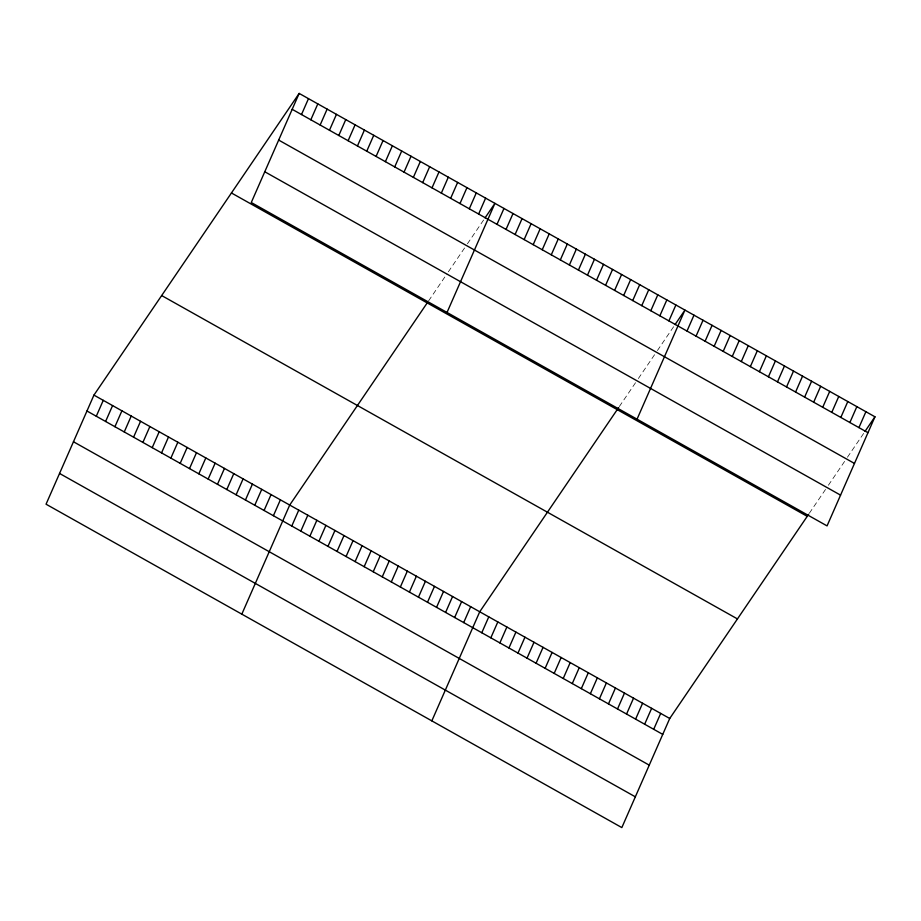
<?xml version="1.0" encoding="UTF-8"?>
<svg xmlns="http://www.w3.org/2000/svg" width="921" height="921" viewBox="0 0 921 921"><rect width="100%" height="100%" fill="white"/><g stroke="black" fill="none" stroke-linecap="round" stroke-linejoin="round"><path stroke-width="0.69" stroke-dasharray="4.61 3.45" d="M428.622 300.845L446.961 273.882M448.366 271.81L465.301 246.92M467.419 243.812L483.64 219.958M619.338 406.529L636.975 380.603M638.38 378.519L655.315 353.629M657.433 350.521L674.356 325.631M809.34 513.239L826.977 487.313M828.393 485.24L845.317 460.35M847.435 457.242L863.668 433.388"/><path stroke-width="1.38" d="M299.164 93.412L251.272 202.516L827.058 525.891L874.95 416.799L299.164 93.412L93.942 395.109L46.05 504.201L621.836 827.588L669.728 718.484L808.638 514.275M96.291 416.234L103.267 400.336M105.604 421.473L112.592 405.574M114.929 426.711L121.906 410.812M124.254 431.949L131.231 416.05M133.58 437.176L140.556 421.288M142.893 442.414L149.881 426.515M152.218 447.652L159.195 431.753M301.501 114.549L308.477 98.651M161.543 452.89L168.52 436.991M310.826 119.788L317.803 103.889M170.869 458.128L177.845 442.23M320.151 125.014L327.128 109.115M180.182 463.355L187.17 447.456M329.465 130.252L336.453 114.354M189.507 468.593L196.484 452.695M338.79 135.491L345.766 119.592M198.832 473.831L205.809 457.933M348.115 140.729L355.092 124.83M208.158 479.07L215.134 463.171M357.44 145.967L364.417 130.068M217.471 484.308L224.459 468.409M366.754 151.194L373.742 135.295M226.796 489.535L233.773 473.636M376.079 156.432L383.055 140.533M236.121 494.773L243.098 478.874M385.404 161.67L392.381 145.771M245.447 500.011L252.423 484.112M394.729 166.908L401.706 151.009M254.76 505.249L261.748 489.35M404.043 172.135L411.031 156.236M264.085 510.476L271.062 494.577M413.368 177.373L420.344 161.474M273.41 515.714L280.387 499.815M422.693 182.611L429.67 166.713M241.82 614.157L289.712 505.053L427.206 302.917M432.018 187.849L438.995 171.951M291.784 526.029L298.761 510.13M441.343 193.088L448.32 177.189M300.833 531.118L307.81 515.219M450.657 198.314L457.633 182.416M309.882 536.195L316.859 520.296M459.982 203.553L466.959 187.654M318.931 541.283L325.907 525.384M469.307 208.791L476.284 192.892M327.968 546.36L334.956 530.461M478.632 214.029L485.609 198.13M337.017 551.437L344.005 535.538M447.03 312.461L494.922 203.368L485.056 217.886M346.066 556.526L353.054 540.627M496.995 224.344L503.971 208.445M355.115 561.603L362.091 545.704M506.043 229.421L513.02 213.522M364.163 566.691L371.14 550.793M515.092 234.51L522.069 218.611M373.212 571.768L380.189 555.87M524.141 239.587L531.118 223.688M382.261 576.845L389.238 560.947M533.19 244.675L540.167 228.776M391.31 581.934L398.286 566.035M542.239 249.752L549.215 233.853M400.359 587.011L407.335 571.112M551.288 254.829L558.264 238.93M409.408 592.099L416.384 576.201M560.336 259.918L567.313 244.019M418.456 597.176L425.433 581.278M569.385 264.995L576.362 249.096M427.505 602.253L434.482 586.366M578.434 270.083L585.411 254.184M436.554 607.342L443.531 591.443M587.483 275.16L594.459 259.262M445.603 612.419L452.579 596.52M596.532 280.237L603.508 264.339M454.652 617.507L461.628 601.609M605.581 285.326L612.557 269.427M463.7 622.584L470.677 606.686M614.618 290.403L621.606 274.504M431.834 720.867L479.726 611.774L618.624 407.566M623.667 295.491L630.655 279.593M481.787 632.75L488.775 616.851M632.715 300.568L639.704 284.67M490.835 637.827L497.824 621.928M641.764 305.645L648.741 289.747M499.884 642.916L506.872 627.017M650.813 310.734L657.79 294.835M508.933 647.993L515.91 632.094M659.862 315.811L666.839 299.912M517.982 653.081L524.958 637.182M668.911 320.899L675.887 305.001M527.031 658.158L534.007 642.259M637.044 419.182L684.936 310.078L675.058 324.595M536.08 663.235L543.056 647.336M687.008 331.053L693.985 315.155M545.128 668.324L552.105 652.425M696.057 336.142L703.034 320.243M554.177 673.401L561.154 657.502M705.106 341.219L712.083 325.32M563.226 678.489L570.203 662.59M714.155 346.308L721.131 330.409M572.275 683.566L579.251 667.667M723.204 351.385L730.18 335.486M581.324 688.643L588.3 672.744M732.253 356.462L739.229 340.563M590.373 693.732L597.349 677.833M741.301 361.55L748.278 345.651M599.421 698.809L606.398 682.91M750.35 366.627L757.327 350.728M608.47 703.897L615.447 687.999M759.399 371.716L766.376 355.817M617.519 708.974L624.496 693.076M768.436 376.793L775.424 360.894M626.556 714.051L633.544 698.153M777.485 381.87L784.473 365.982M635.605 719.14L642.593 703.241M786.534 386.958L793.522 371.059M644.654 724.217L651.642 708.318M795.583 392.035L802.559 376.136M653.703 729.305L660.691 713.407M804.632 397.124L811.608 381.225M813.68 402.201L820.657 386.302M822.729 407.278L829.706 391.39M831.778 412.366L838.755 396.467M840.827 417.443L847.804 401.544M849.876 422.532L856.852 406.633M858.925 427.609L865.901 411.71M865.072 431.316L874.95 416.799M292.176 109.311L867.973 432.697M278.683 140.073L854.469 463.447M264.764 171.755L840.562 495.141M231.436 192.973L807.233 516.347M161.659 295.549L737.456 618.924M93.942 395.109L669.728 718.484M86.965 411.008L662.752 734.382M73.461 441.758L649.247 765.144M59.554 473.452L635.34 796.826"/></g></svg>
